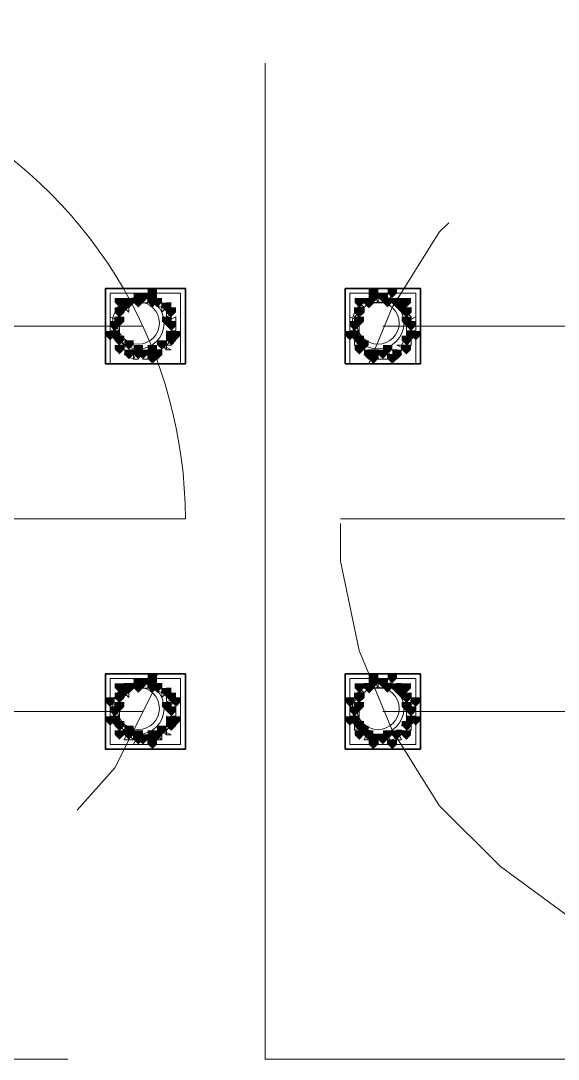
# Model space of a CAD drawing. Header units: millimetres. Extents: x 2315 to 4619, y 1334 to 1897.
# Drawn here: x 3839.87 to 3846.86, y 1534.67 to 1548.17 of the extents above; entities that cross this region are included whole.
import ezdxf

# ---------------------------------------------------------------- set-up
doc = ezdxf.new("R2010")
doc.units = ezdxf.units.MM
doc.linetypes.add('PDF_IMPORT', pattern=[1, 0.8, -0.2])
for name, color, linetype, true_color in [('PDF_10', 7, 'Continuous', 0x00b85c), ('PDF_AXIS', 7, 'Continuous', 0x00b85c), ('PDF_柱构件', 7, 'Continuous', 0x00b85c), ('PDF_转运站初步方案', 7, 'Continuous', 0x00b85c)]:
    doc.layers.add(name, color=color, linetype=linetype, true_color=true_color)
doc.layers.add('PDF_中心线层', color=1, linetype='Continuous')
doc.layers.add('PDF_粗实线层', color=7, linetype='Continuous')

msp = doc.modelspace()

# ---------------------------------------------------------------- hatches: boundary and pattern name
at = {"layer": 'PDF_10', "transparency": 33554559}
for points in [[(3841.279, 1544.567), (3841.218, 1544.567), (3841.218, 1544.506), (3841.279, 1544.445), (3841.34, 1544.506), (3841.34, 1544.567)], [(3841.279, 1544.567), (3841.218, 1544.567), (3841.218, 1544.506), (3841.279, 1544.445), (3841.34, 1544.506), (3841.34, 1544.567)], [(3841.279, 1544.567), (3841.218, 1544.567), (3841.218, 1544.506), (3841.279, 1544.445), (3841.34, 1544.506), (3841.34, 1544.567)], [(3841.462, 1544.628), (3841.401, 1544.628), (3841.401, 1544.567), (3841.462, 1544.506), (3841.524, 1544.567), (3841.524, 1544.628)], [(3841.462, 1544.628), (3841.401, 1544.628), (3841.401, 1544.567), (3841.462, 1544.506), (3841.524, 1544.567), (3841.524, 1544.628)], [(3841.462, 1544.628), (3841.401, 1544.628), (3841.401, 1544.567), (3841.462, 1544.506), (3841.524, 1544.567), (3841.524, 1544.628)], [(3841.646, 1544.567), (3841.585, 1544.567), (3841.585, 1544.506), (3841.646, 1544.445), (3841.707, 1544.506), (3841.707, 1544.567)], [(3841.646, 1544.567), (3841.585, 1544.567), (3841.585, 1544.506), (3841.646, 1544.445), (3841.707, 1544.506), (3841.707, 1544.567)], [(3844.394, 1544.567), (3844.333, 1544.567), (3844.333, 1544.506), (3844.394, 1544.445), (3844.455, 1544.506), (3844.455, 1544.567)], [(3844.394, 1544.567), (3844.333, 1544.567), (3844.333, 1544.506), (3844.394, 1544.445), (3844.455, 1544.506), (3844.455, 1544.567)], [(3844.394, 1544.567), (3844.333, 1544.567), (3844.333, 1544.506), (3844.394, 1544.445), (3844.455, 1544.506), (3844.455, 1544.567)], [(3844.578, 1544.628), (3844.517, 1544.628), (3844.517, 1544.567), (3844.578, 1544.506), (3844.639, 1544.567), (3844.639, 1544.628)], [(3844.578, 1544.628), (3844.517, 1544.628), (3844.517, 1544.567), (3844.578, 1544.506), (3844.639, 1544.567), (3844.639, 1544.628)], [(3844.578, 1544.628), (3844.517, 1544.628), (3844.517, 1544.567), (3844.578, 1544.506), (3844.639, 1544.567), (3844.639, 1544.628)], [(3844.761, 1544.567), (3844.7, 1544.567), (3844.7, 1544.506), (3844.761, 1544.445), (3844.822, 1544.506), (3844.822, 1544.567)], [(3844.761, 1544.567), (3844.7, 1544.567), (3844.7, 1544.506), (3844.761, 1544.445), (3844.822, 1544.506), (3844.822, 1544.567)], [(3844.761, 1544.567), (3844.7, 1544.567), (3844.7, 1544.506), (3844.761, 1544.445), (3844.822, 1544.506), (3844.822, 1544.567)], [(3841.157, 1544.445), (3841.096, 1544.445), (3841.096, 1544.384), (3841.157, 1544.323), (3841.218, 1544.384), (3841.218, 1544.445)], [(3841.157, 1544.445), (3841.096, 1544.445), (3841.096, 1544.384), (3841.157, 1544.323), (3841.218, 1544.384), (3841.218, 1544.445)], [(3841.157, 1544.445), (3841.096, 1544.445), (3841.096, 1544.384), (3841.157, 1544.323), (3841.218, 1544.384), (3841.218, 1544.445)], [(3841.829, 1544.445), (3841.768, 1544.445), (3841.768, 1544.384), (3841.829, 1544.323), (3841.89, 1544.384), (3841.89, 1544.445)], [(3841.829, 1544.445), (3841.768, 1544.445), (3841.768, 1544.384), (3841.829, 1544.323), (3841.89, 1544.384), (3841.89, 1544.445)], [(3844.272, 1544.445), (3844.211, 1544.445), (3844.211, 1544.384), (3844.272, 1544.323), (3844.333, 1544.384), (3844.333, 1544.445)], [(3844.272, 1544.445), (3844.211, 1544.445), (3844.211, 1544.384), (3844.272, 1544.323), (3844.333, 1544.384), (3844.333, 1544.445)], [(3844.883, 1544.445), (3844.822, 1544.445), (3844.822, 1544.384), (3844.883, 1544.323), (3844.944, 1544.384), (3844.944, 1544.445)], [(3844.883, 1544.445), (3844.822, 1544.445), (3844.822, 1544.384), (3844.883, 1544.323), (3844.944, 1544.384), (3844.944, 1544.445)], [(3841.096, 1544.262), (3841.035, 1544.262), (3841.035, 1544.201), (3841.096, 1544.14), (3841.157, 1544.201), (3841.157, 1544.262)], [(3841.096, 1544.262), (3841.035, 1544.262), (3841.035, 1544.201), (3841.096, 1544.14), (3841.157, 1544.201), (3841.157, 1544.262)], [(3841.829, 1544.262), (3841.768, 1544.262), (3841.768, 1544.201), (3841.829, 1544.14), (3841.89, 1544.201), (3841.89, 1544.262)], [(3841.829, 1544.262), (3841.768, 1544.262), (3841.768, 1544.201), (3841.829, 1544.14), (3841.89, 1544.201), (3841.89, 1544.262)], [(3844.211, 1544.262), (3844.15, 1544.262), (3844.15, 1544.201), (3844.211, 1544.14), (3844.272, 1544.201), (3844.272, 1544.262)], [(3844.211, 1544.262), (3844.15, 1544.262), (3844.15, 1544.201), (3844.211, 1544.14), (3844.272, 1544.201), (3844.272, 1544.262)], [(3844.944, 1544.262), (3844.883, 1544.262), (3844.883, 1544.201), (3844.944, 1544.14), (3845.005, 1544.201), (3845.005, 1544.262)], [(3844.944, 1544.262), (3844.883, 1544.262), (3844.883, 1544.201), (3844.944, 1544.14), (3845.005, 1544.201), (3845.005, 1544.262)], [(3844.944, 1544.262), (3844.883, 1544.262), (3844.883, 1544.201), (3844.944, 1544.14), (3845.005, 1544.201), (3845.005, 1544.262)], [(3841.157, 1544.078), (3841.096, 1544.078), (3841.096, 1544.017), (3841.157, 1543.956), (3841.218, 1544.017), (3841.218, 1544.078)], [(3841.157, 1544.078), (3841.096, 1544.078), (3841.096, 1544.017), (3841.157, 1543.956), (3841.218, 1544.017), (3841.218, 1544.078)], [(3841.157, 1544.078), (3841.096, 1544.078), (3841.096, 1544.017), (3841.157, 1543.956), (3841.218, 1544.017), (3841.218, 1544.078)], [(3841.829, 1544.078), (3841.768, 1544.078), (3841.768, 1544.017), (3841.829, 1543.956), (3841.89, 1544.017), (3841.89, 1544.078)], [(3841.829, 1544.078), (3841.768, 1544.078), (3841.768, 1544.017), (3841.829, 1543.956), (3841.89, 1544.017), (3841.89, 1544.078)], [(3844.272, 1544.078), (3844.211, 1544.078), (3844.211, 1544.017), (3844.272, 1543.956), (3844.333, 1544.017), (3844.333, 1544.078)], [(3844.272, 1544.078), (3844.211, 1544.078), (3844.211, 1544.017), (3844.272, 1543.956), (3844.333, 1544.017), (3844.333, 1544.078)], [(3844.883, 1544.078), (3844.822, 1544.078), (3844.822, 1544.017), (3844.883, 1543.956), (3844.944, 1544.017), (3844.944, 1544.078)], [(3844.883, 1544.078), (3844.822, 1544.078), (3844.822, 1544.017), (3844.883, 1543.956), (3844.944, 1544.017), (3844.944, 1544.078)], [(3841.279, 1543.895), (3841.218, 1543.895), (3841.218, 1543.834), (3841.279, 1543.773), (3841.34, 1543.834), (3841.34, 1543.895)], [(3841.279, 1543.895), (3841.218, 1543.895), (3841.218, 1543.834), (3841.279, 1543.773), (3841.34, 1543.834), (3841.34, 1543.895)], [(3841.462, 1543.895), (3841.401, 1543.895), (3841.401, 1543.834), (3841.462, 1543.773), (3841.524, 1543.834), (3841.524, 1543.895)], [(3841.462, 1543.895), (3841.401, 1543.895), (3841.401, 1543.834), (3841.462, 1543.773), (3841.524, 1543.834), (3841.524, 1543.895)], [(3841.646, 1543.895), (3841.585, 1543.895), (3841.585, 1543.834), (3841.646, 1543.773), (3841.707, 1543.834), (3841.707, 1543.895)], [(3841.646, 1543.895), (3841.585, 1543.895), (3841.585, 1543.834), (3841.646, 1543.773), (3841.707, 1543.834), (3841.707, 1543.895)], [(3844.394, 1543.895), (3844.333, 1543.895), (3844.333, 1543.834), (3844.394, 1543.773), (3844.455, 1543.834), (3844.455, 1543.895)], [(3844.394, 1543.895), (3844.333, 1543.895), (3844.333, 1543.834), (3844.394, 1543.773), (3844.455, 1543.834), (3844.455, 1543.895)], [(3844.578, 1543.895), (3844.517, 1543.895), (3844.517, 1543.834), (3844.578, 1543.773), (3844.639, 1543.834), (3844.639, 1543.895)], [(3844.578, 1543.895), (3844.517, 1543.895), (3844.517, 1543.834), (3844.578, 1543.773), (3844.639, 1543.834), (3844.639, 1543.895)], [(3844.761, 1543.895), (3844.7, 1543.895), (3844.7, 1543.834), (3844.761, 1543.773), (3844.822, 1543.834), (3844.822, 1543.895)], [(3844.761, 1543.895), (3844.7, 1543.895), (3844.7, 1543.834), (3844.761, 1543.773), (3844.822, 1543.834), (3844.822, 1543.895)], [(3841.279, 1539.558), (3841.218, 1539.558), (3841.218, 1539.497), (3841.279, 1539.436), (3841.34, 1539.497), (3841.34, 1539.558)], [(3841.279, 1539.558), (3841.218, 1539.558), (3841.218, 1539.497), (3841.279, 1539.436), (3841.34, 1539.497), (3841.34, 1539.558)], [(3841.462, 1539.62), (3841.401, 1539.62), (3841.401, 1539.558), (3841.462, 1539.497), (3841.524, 1539.558), (3841.524, 1539.62)], [(3841.462, 1539.62), (3841.401, 1539.62), (3841.401, 1539.558), (3841.462, 1539.497), (3841.524, 1539.558), (3841.524, 1539.62)], [(3841.462, 1539.62), (3841.401, 1539.62), (3841.401, 1539.558), (3841.462, 1539.497), (3841.524, 1539.558), (3841.524, 1539.62)], [(3841.646, 1539.558), (3841.585, 1539.558), (3841.585, 1539.497), (3841.646, 1539.436), (3841.707, 1539.497), (3841.707, 1539.558)], [(3841.646, 1539.558), (3841.585, 1539.558), (3841.585, 1539.497), (3841.646, 1539.436), (3841.707, 1539.497), (3841.707, 1539.558)], [(3844.394, 1539.558), (3844.333, 1539.558), (3844.333, 1539.497), (3844.394, 1539.436), (3844.455, 1539.497), (3844.455, 1539.558)], [(3844.394, 1539.558), (3844.333, 1539.558), (3844.333, 1539.497), (3844.394, 1539.436), (3844.455, 1539.497), (3844.455, 1539.558)], [(3844.578, 1539.62), (3844.517, 1539.62), (3844.517, 1539.558), (3844.578, 1539.497), (3844.639, 1539.558), (3844.639, 1539.62)], [(3844.578, 1539.62), (3844.517, 1539.62), (3844.517, 1539.558), (3844.578, 1539.497), (3844.639, 1539.558), (3844.639, 1539.62)], [(3844.578, 1539.62), (3844.517, 1539.62), (3844.517, 1539.558), (3844.578, 1539.497), (3844.639, 1539.558), (3844.639, 1539.62)], [(3844.761, 1539.558), (3844.7, 1539.558), (3844.7, 1539.497), (3844.761, 1539.436), (3844.822, 1539.497), (3844.822, 1539.558)], [(3844.761, 1539.558), (3844.7, 1539.558), (3844.7, 1539.497), (3844.761, 1539.436), (3844.822, 1539.497), (3844.822, 1539.558)], [(3841.157, 1539.436), (3841.096, 1539.436), (3841.096, 1539.375), (3841.157, 1539.314), (3841.218, 1539.375), (3841.218, 1539.436)], [(3841.157, 1539.436), (3841.096, 1539.436), (3841.096, 1539.375), (3841.157, 1539.314), (3841.218, 1539.375), (3841.218, 1539.436)], [(3841.157, 1539.436), (3841.096, 1539.436), (3841.096, 1539.375), (3841.157, 1539.314), (3841.218, 1539.375), (3841.218, 1539.436)], [(3841.829, 1539.436), (3841.768, 1539.436), (3841.768, 1539.375), (3841.829, 1539.314), (3841.89, 1539.375), (3841.89, 1539.436)], [(3841.829, 1539.436), (3841.768, 1539.436), (3841.768, 1539.375), (3841.829, 1539.314), (3841.89, 1539.375), (3841.89, 1539.436)], [(3844.272, 1539.436), (3844.211, 1539.436), (3844.211, 1539.375), (3844.272, 1539.314), (3844.333, 1539.375), (3844.333, 1539.436)], [(3844.272, 1539.436), (3844.211, 1539.436), (3844.211, 1539.375), (3844.272, 1539.314), (3844.333, 1539.375), (3844.333, 1539.436)], [(3844.883, 1539.436), (3844.822, 1539.436), (3844.822, 1539.375), (3844.883, 1539.314), (3844.944, 1539.375), (3844.944, 1539.436)], [(3844.883, 1539.436), (3844.822, 1539.436), (3844.822, 1539.375), (3844.883, 1539.314), (3844.944, 1539.375), (3844.944, 1539.436)], [(3841.096, 1539.253), (3841.035, 1539.253), (3841.035, 1539.192), (3841.096, 1539.131), (3841.157, 1539.192), (3841.157, 1539.253)], [(3841.096, 1539.253), (3841.035, 1539.253), (3841.035, 1539.192), (3841.096, 1539.131), (3841.157, 1539.192), (3841.157, 1539.253)], [(3841.829, 1539.253), (3841.768, 1539.253), (3841.768, 1539.192), (3841.829, 1539.131), (3841.89, 1539.192), (3841.89, 1539.253)], [(3841.829, 1539.253), (3841.768, 1539.253), (3841.768, 1539.192), (3841.829, 1539.131), (3841.89, 1539.192), (3841.89, 1539.253)], [(3844.211, 1539.253), (3844.15, 1539.253), (3844.15, 1539.192), (3844.211, 1539.131), (3844.272, 1539.192), (3844.272, 1539.253)], [(3844.211, 1539.253), (3844.15, 1539.253), (3844.15, 1539.192), (3844.211, 1539.131), (3844.272, 1539.192), (3844.272, 1539.253)], [(3844.944, 1539.253), (3844.883, 1539.253), (3844.883, 1539.192), (3844.944, 1539.131), (3845.005, 1539.192), (3845.005, 1539.253)], [(3844.944, 1539.253), (3844.883, 1539.253), (3844.883, 1539.192), (3844.944, 1539.131), (3845.005, 1539.192), (3845.005, 1539.253)], [(3844.944, 1539.253), (3844.883, 1539.253), (3844.883, 1539.192), (3844.944, 1539.131), (3845.005, 1539.192), (3845.005, 1539.253)], [(3841.157, 1539.07), (3841.096, 1539.07), (3841.096, 1539.009), (3841.157, 1538.948), (3841.218, 1539.009), (3841.218, 1539.07)], [(3841.157, 1539.07), (3841.096, 1539.07), (3841.096, 1539.009), (3841.157, 1538.948), (3841.218, 1539.009), (3841.218, 1539.07)], [(3841.157, 1539.07), (3841.096, 1539.07), (3841.096, 1539.009), (3841.157, 1538.948), (3841.218, 1539.009), (3841.218, 1539.07)], [(3841.829, 1539.07), (3841.768, 1539.07), (3841.768, 1539.009), (3841.829, 1538.948), (3841.89, 1539.009), (3841.89, 1539.07)], [(3841.829, 1539.07), (3841.768, 1539.07), (3841.768, 1539.009), (3841.829, 1538.948), (3841.89, 1539.009), (3841.89, 1539.07)], [(3844.272, 1539.07), (3844.211, 1539.07), (3844.211, 1539.009), (3844.272, 1538.948), (3844.333, 1539.009), (3844.333, 1539.07)], [(3844.272, 1539.07), (3844.211, 1539.07), (3844.211, 1539.009), (3844.272, 1538.948), (3844.333, 1539.009), (3844.333, 1539.07)], [(3844.883, 1539.07), (3844.822, 1539.07), (3844.822, 1539.009), (3844.883, 1538.948), (3844.944, 1539.009), (3844.944, 1539.07)], [(3844.883, 1539.07), (3844.822, 1539.07), (3844.822, 1539.009), (3844.883, 1538.948), (3844.944, 1539.009), (3844.944, 1539.07)], [(3841.279, 1538.948), (3841.218, 1538.948), (3841.218, 1538.887), (3841.279, 1538.825), (3841.34, 1538.887), (3841.34, 1538.948)], [(3841.279, 1538.948), (3841.218, 1538.948), (3841.218, 1538.887), (3841.279, 1538.825), (3841.34, 1538.887), (3841.34, 1538.948)], [(3841.462, 1538.887), (3841.401, 1538.887), (3841.401, 1538.825), (3841.462, 1538.764), (3841.524, 1538.825), (3841.524, 1538.887)], [(3841.462, 1538.887), (3841.401, 1538.887), (3841.401, 1538.825), (3841.462, 1538.764), (3841.524, 1538.825), (3841.524, 1538.887)], [(3841.646, 1538.948), (3841.585, 1538.948), (3841.585, 1538.887), (3841.646, 1538.825), (3841.707, 1538.887), (3841.707, 1538.948)], [(3841.646, 1538.948), (3841.585, 1538.948), (3841.585, 1538.887), (3841.646, 1538.825), (3841.707, 1538.887), (3841.707, 1538.948)], [(3844.394, 1538.948), (3844.333, 1538.948), (3844.333, 1538.887), (3844.394, 1538.825), (3844.455, 1538.887), (3844.455, 1538.948)], [(3844.394, 1538.948), (3844.333, 1538.948), (3844.333, 1538.887), (3844.394, 1538.825), (3844.455, 1538.887), (3844.455, 1538.948)], [(3844.578, 1538.887), (3844.517, 1538.887), (3844.517, 1538.825), (3844.578, 1538.764), (3844.639, 1538.825), (3844.639, 1538.887)], [(3844.578, 1538.887), (3844.517, 1538.887), (3844.517, 1538.825), (3844.578, 1538.764), (3844.639, 1538.825), (3844.639, 1538.887)], [(3844.761, 1538.948), (3844.7, 1538.948), (3844.7, 1538.887), (3844.761, 1538.825), (3844.822, 1538.887), (3844.822, 1538.948)], [(3844.761, 1538.948), (3844.7, 1538.948), (3844.7, 1538.887), (3844.761, 1538.825), (3844.822, 1538.887), (3844.822, 1538.948)]]:
    msp.add_hatch(color=6, dxfattribs=at).paths.add_polyline_path(points)
at = {"layer": 'PDF_柱构件', "transparency": 33554559}
for points in [[(3841.585, 1544.689), (3841.524, 1544.689), (3841.524, 1544.628), (3841.585, 1544.567), (3841.646, 1544.628), (3841.646, 1544.689)], [(3844.455, 1544.689), (3844.394, 1544.689), (3844.394, 1544.628), (3844.455, 1544.567), (3844.517, 1544.628), (3844.517, 1544.689)], [(3844.7, 1544.689), (3844.639, 1544.689), (3844.639, 1544.628), (3844.7, 1544.567), (3844.761, 1544.628), (3844.761, 1544.689)], [(3841.157, 1544.567), (3841.096, 1544.567), (3841.096, 1544.506), (3841.157, 1544.445), (3841.218, 1544.506), (3841.218, 1544.567)], [(3841.401, 1544.628), (3841.34, 1544.628), (3841.34, 1544.567), (3841.401, 1544.506), (3841.462, 1544.567), (3841.462, 1544.628)], [(3841.401, 1544.567), (3841.34, 1544.567), (3841.34, 1544.506), (3841.401, 1544.445), (3841.462, 1544.506), (3841.462, 1544.567)], [(3841.585, 1544.628), (3841.524, 1544.628), (3841.524, 1544.567), (3841.585, 1544.506), (3841.646, 1544.567), (3841.646, 1544.628)], [(3841.585, 1544.567), (3841.524, 1544.567), (3841.524, 1544.506), (3841.585, 1544.445), (3841.646, 1544.506), (3841.646, 1544.567)], [(3844.272, 1544.567), (3844.211, 1544.567), (3844.211, 1544.506), (3844.272, 1544.445), (3844.333, 1544.506), (3844.333, 1544.567)], [(3844.455, 1544.628), (3844.394, 1544.628), (3844.394, 1544.567), (3844.455, 1544.506), (3844.517, 1544.567), (3844.517, 1544.628)], [(3844.639, 1544.567), (3844.578, 1544.567), (3844.578, 1544.506), (3844.639, 1544.445), (3844.7, 1544.506), (3844.7, 1544.567)], [(3844.883, 1544.567), (3844.822, 1544.567), (3844.822, 1544.506), (3844.883, 1544.445), (3844.944, 1544.506), (3844.944, 1544.567)], [(3841.218, 1544.506), (3841.157, 1544.506), (3841.157, 1544.445), (3841.218, 1544.384), (3841.279, 1544.445), (3841.279, 1544.506)], [(3841.768, 1544.506), (3841.707, 1544.506), (3841.707, 1544.445), (3841.768, 1544.384), (3841.829, 1544.445), (3841.829, 1544.506)], [(3844.822, 1544.506), (3844.761, 1544.506), (3844.761, 1544.445), (3844.822, 1544.384), (3844.883, 1544.445), (3844.883, 1544.506)], [(3841.157, 1544.323), (3841.096, 1544.323), (3841.096, 1544.262), (3841.157, 1544.201), (3841.218, 1544.262), (3841.218, 1544.323)], [(3841.768, 1544.323), (3841.707, 1544.323), (3841.707, 1544.262), (3841.768, 1544.201), (3841.829, 1544.262), (3841.829, 1544.323)], [(3844.272, 1544.323), (3844.211, 1544.323), (3844.211, 1544.262), (3844.272, 1544.201), (3844.333, 1544.262), (3844.333, 1544.323)], [(3844.883, 1544.323), (3844.822, 1544.323), (3844.822, 1544.262), (3844.883, 1544.201), (3844.944, 1544.262), (3844.944, 1544.323)], [(3841.035, 1544.14), (3840.974, 1544.14), (3840.974, 1544.078), (3841.035, 1544.017), (3841.096, 1544.078), (3841.096, 1544.14)], [(3841.096, 1544.14), (3841.035, 1544.14), (3841.035, 1544.078), (3841.096, 1544.017), (3841.157, 1544.078), (3841.157, 1544.14)], [(3841.279, 1544.017), (3841.218, 1544.017), (3841.218, 1543.956), (3841.279, 1543.895), (3841.34, 1543.956), (3841.34, 1544.017)], [(3841.707, 1544.017), (3841.646, 1544.017), (3841.646, 1543.956), (3841.707, 1543.895), (3841.768, 1543.956), (3841.768, 1544.017)], [(3841.829, 1544.14), (3841.768, 1544.14), (3841.768, 1544.078), (3841.829, 1544.017), (3841.89, 1544.078), (3841.89, 1544.14)], [(3841.89, 1544.14), (3841.829, 1544.14), (3841.829, 1544.078), (3841.89, 1544.017), (3841.951, 1544.078), (3841.951, 1544.14)], [(3844.15, 1544.14), (3844.089, 1544.14), (3844.089, 1544.078), (3844.15, 1544.017), (3844.211, 1544.078), (3844.211, 1544.14)], [(3844.211, 1544.14), (3844.15, 1544.14), (3844.15, 1544.078), (3844.211, 1544.017), (3844.272, 1544.078), (3844.272, 1544.14)], [(3844.333, 1544.017), (3844.272, 1544.017), (3844.272, 1543.956), (3844.333, 1543.895), (3844.394, 1543.956), (3844.394, 1544.017)], [(3844.944, 1544.14), (3844.883, 1544.14), (3844.883, 1544.078), (3844.944, 1544.017), (3845.005, 1544.078), (3845.005, 1544.14)], [(3845.005, 1544.14), (3844.944, 1544.14), (3844.944, 1544.078), (3845.005, 1544.017), (3845.066, 1544.078), (3845.066, 1544.14)], [(3841.157, 1543.956), (3841.096, 1543.956), (3841.096, 1543.895), (3841.157, 1543.834), (3841.218, 1543.895), (3841.218, 1543.956)], [(3841.401, 1543.956), (3841.34, 1543.956), (3841.34, 1543.895), (3841.401, 1543.834), (3841.462, 1543.895), (3841.462, 1543.956)], [(3841.401, 1543.895), (3841.34, 1543.895), (3841.34, 1543.834), (3841.401, 1543.773), (3841.462, 1543.834), (3841.462, 1543.895)], [(3841.585, 1543.956), (3841.524, 1543.956), (3841.524, 1543.895), (3841.585, 1543.834), (3841.646, 1543.895), (3841.646, 1543.956)], [(3841.585, 1543.895), (3841.524, 1543.895), (3841.524, 1543.834), (3841.585, 1543.773), (3841.646, 1543.834), (3841.646, 1543.895)], [(3844.272, 1543.956), (3844.211, 1543.956), (3844.211, 1543.895), (3844.272, 1543.834), (3844.333, 1543.895), (3844.333, 1543.956)], [(3844.455, 1543.895), (3844.394, 1543.895), (3844.394, 1543.834), (3844.455, 1543.773), (3844.517, 1543.834), (3844.517, 1543.895)], [(3844.639, 1543.956), (3844.578, 1543.956), (3844.578, 1543.895), (3844.639, 1543.834), (3844.7, 1543.895), (3844.7, 1543.956)], [(3844.883, 1543.956), (3844.822, 1543.956), (3844.822, 1543.895), (3844.883, 1543.834), (3844.944, 1543.895), (3844.944, 1543.956)], [(3841.585, 1543.834), (3841.524, 1543.834), (3841.524, 1543.773), (3841.585, 1543.712), (3841.646, 1543.773), (3841.646, 1543.834)], [(3844.455, 1543.834), (3844.394, 1543.834), (3844.394, 1543.773), (3844.455, 1543.712), (3844.517, 1543.773), (3844.517, 1543.834)], [(3844.7, 1543.834), (3844.639, 1543.834), (3844.639, 1543.773), (3844.7, 1543.712), (3844.761, 1543.773), (3844.761, 1543.834)], [(3841.157, 1539.558), (3841.096, 1539.558), (3841.096, 1539.497), (3841.157, 1539.436), (3841.218, 1539.497), (3841.218, 1539.558)], [(3841.401, 1539.62), (3841.34, 1539.62), (3841.34, 1539.558), (3841.401, 1539.497), (3841.462, 1539.558), (3841.462, 1539.62)], [(3841.401, 1539.558), (3841.34, 1539.558), (3841.34, 1539.497), (3841.401, 1539.436), (3841.462, 1539.497), (3841.462, 1539.558)], [(3841.585, 1539.681), (3841.524, 1539.681), (3841.524, 1539.62), (3841.585, 1539.558), (3841.646, 1539.62), (3841.646, 1539.681)], [(3841.585, 1539.62), (3841.524, 1539.62), (3841.524, 1539.558), (3841.585, 1539.497), (3841.646, 1539.558), (3841.646, 1539.62)], [(3841.585, 1539.558), (3841.524, 1539.558), (3841.524, 1539.497), (3841.585, 1539.436), (3841.646, 1539.497), (3841.646, 1539.558)], [(3844.272, 1539.558), (3844.211, 1539.558), (3844.211, 1539.497), (3844.272, 1539.436), (3844.333, 1539.497), (3844.333, 1539.558)], [(3844.455, 1539.681), (3844.394, 1539.681), (3844.394, 1539.62), (3844.455, 1539.558), (3844.517, 1539.62), (3844.517, 1539.681)], [(3844.455, 1539.62), (3844.394, 1539.62), (3844.394, 1539.558), (3844.455, 1539.497), (3844.517, 1539.558), (3844.517, 1539.62)], [(3844.639, 1539.558), (3844.578, 1539.558), (3844.578, 1539.497), (3844.639, 1539.436), (3844.7, 1539.497), (3844.7, 1539.558)], [(3844.7, 1539.681), (3844.639, 1539.681), (3844.639, 1539.62), (3844.7, 1539.558), (3844.761, 1539.62), (3844.761, 1539.681)], [(3844.883, 1539.558), (3844.822, 1539.558), (3844.822, 1539.497), (3844.883, 1539.436), (3844.944, 1539.497), (3844.944, 1539.558)], [(3841.218, 1539.497), (3841.157, 1539.497), (3841.157, 1539.436), (3841.218, 1539.375), (3841.279, 1539.436), (3841.279, 1539.497)], [(3841.768, 1539.497), (3841.707, 1539.497), (3841.707, 1539.436), (3841.768, 1539.375), (3841.829, 1539.436), (3841.829, 1539.497)], [(3844.822, 1539.497), (3844.761, 1539.497), (3844.761, 1539.436), (3844.822, 1539.375), (3844.883, 1539.436), (3844.883, 1539.497)], [(3841.035, 1539.375), (3840.974, 1539.375), (3840.974, 1539.314), (3841.035, 1539.253), (3841.096, 1539.314), (3841.096, 1539.375)], [(3841.157, 1539.314), (3841.096, 1539.314), (3841.096, 1539.253), (3841.157, 1539.192), (3841.218, 1539.253), (3841.218, 1539.314)], [(3841.768, 1539.314), (3841.707, 1539.314), (3841.707, 1539.253), (3841.768, 1539.192), (3841.829, 1539.253), (3841.829, 1539.314)], [(3841.89, 1539.375), (3841.829, 1539.375), (3841.829, 1539.314), (3841.89, 1539.253), (3841.951, 1539.314), (3841.951, 1539.375)], [(3844.15, 1539.375), (3844.089, 1539.375), (3844.089, 1539.314), (3844.15, 1539.253), (3844.211, 1539.314), (3844.211, 1539.375)], [(3844.272, 1539.314), (3844.211, 1539.314), (3844.211, 1539.253), (3844.272, 1539.192), (3844.333, 1539.253), (3844.333, 1539.314)], [(3844.883, 1539.314), (3844.822, 1539.314), (3844.822, 1539.253), (3844.883, 1539.192), (3844.944, 1539.253), (3844.944, 1539.314)], [(3845.005, 1539.375), (3844.944, 1539.375), (3844.944, 1539.314), (3845.005, 1539.253), (3845.066, 1539.314), (3845.066, 1539.375)], [(3841.035, 1539.131), (3840.974, 1539.131), (3840.974, 1539.07), (3841.035, 1539.009), (3841.096, 1539.07), (3841.096, 1539.131)], [(3841.096, 1539.131), (3841.035, 1539.131), (3841.035, 1539.07), (3841.096, 1539.009), (3841.157, 1539.07), (3841.157, 1539.131)], [(3841.829, 1539.131), (3841.768, 1539.131), (3841.768, 1539.07), (3841.829, 1539.009), (3841.89, 1539.07), (3841.89, 1539.131)], [(3841.89, 1539.131), (3841.829, 1539.131), (3841.829, 1539.07), (3841.89, 1539.009), (3841.951, 1539.07), (3841.951, 1539.131)], [(3844.15, 1539.131), (3844.089, 1539.131), (3844.089, 1539.07), (3844.15, 1539.009), (3844.211, 1539.07), (3844.211, 1539.131)], [(3844.211, 1539.131), (3844.15, 1539.131), (3844.15, 1539.07), (3844.211, 1539.009), (3844.272, 1539.07), (3844.272, 1539.131)], [(3844.944, 1539.131), (3844.883, 1539.131), (3844.883, 1539.07), (3844.944, 1539.009), (3845.005, 1539.07), (3845.005, 1539.131)], [(3845.005, 1539.131), (3844.944, 1539.131), (3844.944, 1539.07), (3845.005, 1539.009), (3845.066, 1539.07), (3845.066, 1539.131)], [(3841.157, 1538.948), (3841.096, 1538.948), (3841.096, 1538.887), (3841.157, 1538.825), (3841.218, 1538.887), (3841.218, 1538.948)], [(3841.279, 1539.009), (3841.218, 1539.009), (3841.218, 1538.948), (3841.279, 1538.887), (3841.34, 1538.948), (3841.34, 1539.009)], [(3841.401, 1538.948), (3841.34, 1538.948), (3841.34, 1538.887), (3841.401, 1538.825), (3841.462, 1538.887), (3841.462, 1538.948)], [(3841.401, 1538.887), (3841.34, 1538.887), (3841.34, 1538.825), (3841.401, 1538.764), (3841.462, 1538.825), (3841.462, 1538.887)], [(3841.585, 1538.948), (3841.524, 1538.948), (3841.524, 1538.887), (3841.585, 1538.825), (3841.646, 1538.887), (3841.646, 1538.948)], [(3841.585, 1538.887), (3841.524, 1538.887), (3841.524, 1538.825), (3841.585, 1538.764), (3841.646, 1538.825), (3841.646, 1538.887)], [(3841.707, 1539.009), (3841.646, 1539.009), (3841.646, 1538.948), (3841.707, 1538.887), (3841.768, 1538.948), (3841.768, 1539.009)], [(3844.272, 1538.948), (3844.211, 1538.948), (3844.211, 1538.887), (3844.272, 1538.825), (3844.333, 1538.887), (3844.333, 1538.948)], [(3844.333, 1539.009), (3844.272, 1539.009), (3844.272, 1538.948), (3844.333, 1538.887), (3844.394, 1538.948), (3844.394, 1539.009)], [(3844.455, 1538.887), (3844.394, 1538.887), (3844.394, 1538.825), (3844.455, 1538.764), (3844.517, 1538.825), (3844.517, 1538.887)], [(3844.639, 1538.948), (3844.578, 1538.948), (3844.578, 1538.887), (3844.639, 1538.825), (3844.7, 1538.887), (3844.7, 1538.948)], [(3844.883, 1538.948), (3844.822, 1538.948), (3844.822, 1538.887), (3844.883, 1538.825), (3844.944, 1538.887), (3844.944, 1538.948)], [(3841.585, 1538.825), (3841.524, 1538.825), (3841.524, 1538.764), (3841.585, 1538.703), (3841.646, 1538.764), (3841.646, 1538.825)], [(3844.455, 1538.825), (3844.394, 1538.825), (3844.394, 1538.764), (3844.455, 1538.703), (3844.517, 1538.764), (3844.517, 1538.825)], [(3844.7, 1538.825), (3844.639, 1538.825), (3844.639, 1538.764), (3844.7, 1538.703), (3844.761, 1538.764), (3844.761, 1538.825)]]:
    msp.add_hatch(color=6, dxfattribs=at).paths.add_polyline_path(points)
at = {"layer": 'PDF_转运站初步方案', "transparency": 33554559}
for points in [[(3841.279, 1544.567), (3841.218, 1544.567), (3841.218, 1544.506), (3841.279, 1544.445), (3841.34, 1544.506), (3841.34, 1544.567)], [(3841.279, 1544.567), (3841.218, 1544.567), (3841.218, 1544.506), (3841.279, 1544.445), (3841.34, 1544.506), (3841.34, 1544.567)], [(3841.462, 1544.628), (3841.401, 1544.628), (3841.401, 1544.567), (3841.462, 1544.506), (3841.524, 1544.567), (3841.524, 1544.628)], [(3841.462, 1544.628), (3841.401, 1544.628), (3841.401, 1544.567), (3841.462, 1544.506), (3841.524, 1544.567), (3841.524, 1544.628)], [(3841.646, 1544.567), (3841.585, 1544.567), (3841.585, 1544.506), (3841.646, 1544.445), (3841.707, 1544.506), (3841.707, 1544.567)], [(3841.646, 1544.567), (3841.585, 1544.567), (3841.585, 1544.506), (3841.646, 1544.445), (3841.707, 1544.506), (3841.707, 1544.567)], [(3844.394, 1544.567), (3844.333, 1544.567), (3844.333, 1544.506), (3844.394, 1544.445), (3844.455, 1544.506), (3844.455, 1544.567)], [(3844.394, 1544.567), (3844.333, 1544.567), (3844.333, 1544.506), (3844.394, 1544.445), (3844.455, 1544.506), (3844.455, 1544.567)], [(3844.578, 1544.628), (3844.517, 1544.628), (3844.517, 1544.567), (3844.578, 1544.506), (3844.639, 1544.567), (3844.639, 1544.628)], [(3844.578, 1544.628), (3844.517, 1544.628), (3844.517, 1544.567), (3844.578, 1544.506), (3844.639, 1544.567), (3844.639, 1544.628)], [(3844.761, 1544.567), (3844.7, 1544.567), (3844.7, 1544.506), (3844.761, 1544.445), (3844.822, 1544.506), (3844.822, 1544.567)], [(3844.761, 1544.567), (3844.7, 1544.567), (3844.7, 1544.506), (3844.761, 1544.445), (3844.822, 1544.506), (3844.822, 1544.567)], [(3841.157, 1544.445), (3841.096, 1544.445), (3841.096, 1544.384), (3841.157, 1544.323), (3841.218, 1544.384), (3841.218, 1544.445)], [(3841.157, 1544.445), (3841.096, 1544.445), (3841.096, 1544.384), (3841.157, 1544.323), (3841.218, 1544.384), (3841.218, 1544.445)], [(3841.829, 1544.445), (3841.768, 1544.445), (3841.768, 1544.384), (3841.829, 1544.323), (3841.89, 1544.384), (3841.89, 1544.445)], [(3841.829, 1544.445), (3841.768, 1544.445), (3841.768, 1544.384), (3841.829, 1544.323), (3841.89, 1544.384), (3841.89, 1544.445)], [(3844.272, 1544.445), (3844.211, 1544.445), (3844.211, 1544.384), (3844.272, 1544.323), (3844.333, 1544.384), (3844.333, 1544.445)], [(3844.272, 1544.445), (3844.211, 1544.445), (3844.211, 1544.384), (3844.272, 1544.323), (3844.333, 1544.384), (3844.333, 1544.445)], [(3844.883, 1544.445), (3844.822, 1544.445), (3844.822, 1544.384), (3844.883, 1544.323), (3844.944, 1544.384), (3844.944, 1544.445)], [(3844.883, 1544.445), (3844.822, 1544.445), (3844.822, 1544.384), (3844.883, 1544.323), (3844.944, 1544.384), (3844.944, 1544.445)], [(3841.096, 1544.262), (3841.035, 1544.262), (3841.035, 1544.201), (3841.096, 1544.14), (3841.157, 1544.201), (3841.157, 1544.262)], [(3841.096, 1544.262), (3841.035, 1544.262), (3841.035, 1544.201), (3841.096, 1544.14), (3841.157, 1544.201), (3841.157, 1544.262)], [(3841.829, 1544.262), (3841.768, 1544.262), (3841.768, 1544.201), (3841.829, 1544.14), (3841.89, 1544.201), (3841.89, 1544.262)], [(3841.829, 1544.262), (3841.768, 1544.262), (3841.768, 1544.201), (3841.829, 1544.14), (3841.89, 1544.201), (3841.89, 1544.262)], [(3844.211, 1544.262), (3844.15, 1544.262), (3844.15, 1544.201), (3844.211, 1544.14), (3844.272, 1544.201), (3844.272, 1544.262)], [(3844.211, 1544.262), (3844.15, 1544.262), (3844.15, 1544.201), (3844.211, 1544.14), (3844.272, 1544.201), (3844.272, 1544.262)], [(3844.944, 1544.262), (3844.883, 1544.262), (3844.883, 1544.201), (3844.944, 1544.14), (3845.005, 1544.201), (3845.005, 1544.262)], [(3844.944, 1544.262), (3844.883, 1544.262), (3844.883, 1544.201), (3844.944, 1544.14), (3845.005, 1544.201), (3845.005, 1544.262)], [(3841.157, 1544.078), (3841.096, 1544.078), (3841.096, 1544.017), (3841.157, 1543.956), (3841.218, 1544.017), (3841.218, 1544.078)], [(3841.157, 1544.078), (3841.096, 1544.078), (3841.096, 1544.017), (3841.157, 1543.956), (3841.218, 1544.017), (3841.218, 1544.078)], [(3841.829, 1544.078), (3841.768, 1544.078), (3841.768, 1544.017), (3841.829, 1543.956), (3841.89, 1544.017), (3841.89, 1544.078)], [(3841.829, 1544.078), (3841.768, 1544.078), (3841.768, 1544.017), (3841.829, 1543.956), (3841.89, 1544.017), (3841.89, 1544.078)], [(3844.272, 1544.078), (3844.211, 1544.078), (3844.211, 1544.017), (3844.272, 1543.956), (3844.333, 1544.017), (3844.333, 1544.078)], [(3844.272, 1544.078), (3844.211, 1544.078), (3844.211, 1544.017), (3844.272, 1543.956), (3844.333, 1544.017), (3844.333, 1544.078)], [(3844.883, 1544.078), (3844.822, 1544.078), (3844.822, 1544.017), (3844.883, 1543.956), (3844.944, 1544.017), (3844.944, 1544.078)], [(3844.883, 1544.078), (3844.822, 1544.078), (3844.822, 1544.017), (3844.883, 1543.956), (3844.944, 1544.017), (3844.944, 1544.078)], [(3841.279, 1543.895), (3841.218, 1543.895), (3841.218, 1543.834), (3841.279, 1543.773), (3841.34, 1543.834), (3841.34, 1543.895)], [(3841.279, 1543.895), (3841.218, 1543.895), (3841.218, 1543.834), (3841.279, 1543.773), (3841.34, 1543.834), (3841.34, 1543.895)], [(3841.462, 1543.895), (3841.401, 1543.895), (3841.401, 1543.834), (3841.462, 1543.773), (3841.524, 1543.834), (3841.524, 1543.895)], [(3841.462, 1543.895), (3841.401, 1543.895), (3841.401, 1543.834), (3841.462, 1543.773), (3841.524, 1543.834), (3841.524, 1543.895)], [(3841.646, 1543.895), (3841.585, 1543.895), (3841.585, 1543.834), (3841.646, 1543.773), (3841.707, 1543.834), (3841.707, 1543.895)], [(3841.646, 1543.895), (3841.585, 1543.895), (3841.585, 1543.834), (3841.646, 1543.773), (3841.707, 1543.834), (3841.707, 1543.895)], [(3844.394, 1543.895), (3844.333, 1543.895), (3844.333, 1543.834), (3844.394, 1543.773), (3844.455, 1543.834), (3844.455, 1543.895)], [(3844.394, 1543.895), (3844.333, 1543.895), (3844.333, 1543.834), (3844.394, 1543.773), (3844.455, 1543.834), (3844.455, 1543.895)], [(3844.578, 1543.895), (3844.517, 1543.895), (3844.517, 1543.834), (3844.578, 1543.773), (3844.639, 1543.834), (3844.639, 1543.895)], [(3844.578, 1543.895), (3844.517, 1543.895), (3844.517, 1543.834), (3844.578, 1543.773), (3844.639, 1543.834), (3844.639, 1543.895)], [(3844.761, 1543.895), (3844.7, 1543.895), (3844.7, 1543.834), (3844.761, 1543.773), (3844.822, 1543.834), (3844.822, 1543.895)], [(3844.761, 1543.895), (3844.7, 1543.895), (3844.7, 1543.834), (3844.761, 1543.773), (3844.822, 1543.834), (3844.822, 1543.895)], [(3841.279, 1539.558), (3841.218, 1539.558), (3841.218, 1539.497), (3841.279, 1539.436), (3841.34, 1539.497), (3841.34, 1539.558)], [(3841.279, 1539.558), (3841.218, 1539.558), (3841.218, 1539.497), (3841.279, 1539.436), (3841.34, 1539.497), (3841.34, 1539.558)], [(3841.462, 1539.62), (3841.401, 1539.62), (3841.401, 1539.558), (3841.462, 1539.497), (3841.524, 1539.558), (3841.524, 1539.62)], [(3841.462, 1539.62), (3841.401, 1539.62), (3841.401, 1539.558), (3841.462, 1539.497), (3841.524, 1539.558), (3841.524, 1539.62)], [(3841.646, 1539.558), (3841.585, 1539.558), (3841.585, 1539.497), (3841.646, 1539.436), (3841.707, 1539.497), (3841.707, 1539.558)], [(3841.646, 1539.558), (3841.585, 1539.558), (3841.585, 1539.497), (3841.646, 1539.436), (3841.707, 1539.497), (3841.707, 1539.558)], [(3844.394, 1539.558), (3844.333, 1539.558), (3844.333, 1539.497), (3844.394, 1539.436), (3844.455, 1539.497), (3844.455, 1539.558)], [(3844.394, 1539.558), (3844.333, 1539.558), (3844.333, 1539.497), (3844.394, 1539.436), (3844.455, 1539.497), (3844.455, 1539.558)], [(3844.578, 1539.62), (3844.517, 1539.62), (3844.517, 1539.558), (3844.578, 1539.497), (3844.639, 1539.558), (3844.639, 1539.62)], [(3844.578, 1539.62), (3844.517, 1539.62), (3844.517, 1539.558), (3844.578, 1539.497), (3844.639, 1539.558), (3844.639, 1539.62)], [(3844.761, 1539.558), (3844.7, 1539.558), (3844.7, 1539.497), (3844.761, 1539.436), (3844.822, 1539.497), (3844.822, 1539.558)], [(3844.761, 1539.558), (3844.7, 1539.558), (3844.7, 1539.497), (3844.761, 1539.436), (3844.822, 1539.497), (3844.822, 1539.558)], [(3841.157, 1539.436), (3841.096, 1539.436), (3841.096, 1539.375), (3841.157, 1539.314), (3841.218, 1539.375), (3841.218, 1539.436)], [(3841.157, 1539.436), (3841.096, 1539.436), (3841.096, 1539.375), (3841.157, 1539.314), (3841.218, 1539.375), (3841.218, 1539.436)], [(3841.829, 1539.436), (3841.768, 1539.436), (3841.768, 1539.375), (3841.829, 1539.314), (3841.89, 1539.375), (3841.89, 1539.436)], [(3841.829, 1539.436), (3841.768, 1539.436), (3841.768, 1539.375), (3841.829, 1539.314), (3841.89, 1539.375), (3841.89, 1539.436)], [(3844.272, 1539.436), (3844.211, 1539.436), (3844.211, 1539.375), (3844.272, 1539.314), (3844.333, 1539.375), (3844.333, 1539.436)], [(3844.272, 1539.436), (3844.211, 1539.436), (3844.211, 1539.375), (3844.272, 1539.314), (3844.333, 1539.375), (3844.333, 1539.436)], [(3844.883, 1539.436), (3844.822, 1539.436), (3844.822, 1539.375), (3844.883, 1539.314), (3844.944, 1539.375), (3844.944, 1539.436)], [(3844.883, 1539.436), (3844.822, 1539.436), (3844.822, 1539.375), (3844.883, 1539.314), (3844.944, 1539.375), (3844.944, 1539.436)], [(3841.096, 1539.253), (3841.035, 1539.253), (3841.035, 1539.192), (3841.096, 1539.131), (3841.157, 1539.192), (3841.157, 1539.253)], [(3841.096, 1539.253), (3841.035, 1539.253), (3841.035, 1539.192), (3841.096, 1539.131), (3841.157, 1539.192), (3841.157, 1539.253)], [(3841.829, 1539.253), (3841.768, 1539.253), (3841.768, 1539.192), (3841.829, 1539.131), (3841.89, 1539.192), (3841.89, 1539.253)], [(3841.829, 1539.253), (3841.768, 1539.253), (3841.768, 1539.192), (3841.829, 1539.131), (3841.89, 1539.192), (3841.89, 1539.253)], [(3844.211, 1539.253), (3844.15, 1539.253), (3844.15, 1539.192), (3844.211, 1539.131), (3844.272, 1539.192), (3844.272, 1539.253)], [(3844.211, 1539.253), (3844.15, 1539.253), (3844.15, 1539.192), (3844.211, 1539.131), (3844.272, 1539.192), (3844.272, 1539.253)], [(3844.944, 1539.253), (3844.883, 1539.253), (3844.883, 1539.192), (3844.944, 1539.131), (3845.005, 1539.192), (3845.005, 1539.253)], [(3844.944, 1539.253), (3844.883, 1539.253), (3844.883, 1539.192), (3844.944, 1539.131), (3845.005, 1539.192), (3845.005, 1539.253)], [(3841.157, 1539.07), (3841.096, 1539.07), (3841.096, 1539.009), (3841.157, 1538.948), (3841.218, 1539.009), (3841.218, 1539.07)], [(3841.157, 1539.07), (3841.096, 1539.07), (3841.096, 1539.009), (3841.157, 1538.948), (3841.218, 1539.009), (3841.218, 1539.07)], [(3841.829, 1539.07), (3841.768, 1539.07), (3841.768, 1539.009), (3841.829, 1538.948), (3841.89, 1539.009), (3841.89, 1539.07)], [(3841.829, 1539.07), (3841.768, 1539.07), (3841.768, 1539.009), (3841.829, 1538.948), (3841.89, 1539.009), (3841.89, 1539.07)], [(3844.272, 1539.07), (3844.211, 1539.07), (3844.211, 1539.009), (3844.272, 1538.948), (3844.333, 1539.009), (3844.333, 1539.07)], [(3844.272, 1539.07), (3844.211, 1539.07), (3844.211, 1539.009), (3844.272, 1538.948), (3844.333, 1539.009), (3844.333, 1539.07)], [(3844.883, 1539.07), (3844.822, 1539.07), (3844.822, 1539.009), (3844.883, 1538.948), (3844.944, 1539.009), (3844.944, 1539.07)], [(3844.883, 1539.07), (3844.822, 1539.07), (3844.822, 1539.009), (3844.883, 1538.948), (3844.944, 1539.009), (3844.944, 1539.07)], [(3841.279, 1538.948), (3841.218, 1538.948), (3841.218, 1538.887), (3841.279, 1538.825), (3841.34, 1538.887), (3841.34, 1538.948)], [(3841.279, 1538.948), (3841.218, 1538.948), (3841.218, 1538.887), (3841.279, 1538.825), (3841.34, 1538.887), (3841.34, 1538.948)], [(3841.462, 1538.887), (3841.401, 1538.887), (3841.401, 1538.825), (3841.462, 1538.764), (3841.524, 1538.825), (3841.524, 1538.887)], [(3841.462, 1538.887), (3841.401, 1538.887), (3841.401, 1538.825), (3841.462, 1538.764), (3841.524, 1538.825), (3841.524, 1538.887)], [(3841.646, 1538.948), (3841.585, 1538.948), (3841.585, 1538.887), (3841.646, 1538.825), (3841.707, 1538.887), (3841.707, 1538.948)], [(3841.646, 1538.948), (3841.585, 1538.948), (3841.585, 1538.887), (3841.646, 1538.825), (3841.707, 1538.887), (3841.707, 1538.948)], [(3844.394, 1538.948), (3844.333, 1538.948), (3844.333, 1538.887), (3844.394, 1538.825), (3844.455, 1538.887), (3844.455, 1538.948)], [(3844.394, 1538.948), (3844.333, 1538.948), (3844.333, 1538.887), (3844.394, 1538.825), (3844.455, 1538.887), (3844.455, 1538.948)], [(3844.578, 1538.887), (3844.517, 1538.887), (3844.517, 1538.825), (3844.578, 1538.764), (3844.639, 1538.825), (3844.639, 1538.887)], [(3844.578, 1538.887), (3844.517, 1538.887), (3844.517, 1538.825), (3844.578, 1538.764), (3844.639, 1538.825), (3844.639, 1538.887)], [(3844.761, 1538.948), (3844.7, 1538.948), (3844.7, 1538.887), (3844.761, 1538.825), (3844.822, 1538.887), (3844.822, 1538.948)], [(3844.761, 1538.948), (3844.7, 1538.948), (3844.7, 1538.887), (3844.761, 1538.825), (3844.822, 1538.887), (3844.822, 1538.948)]]:
    msp.add_hatch(color=6, dxfattribs=at).paths.add_polyline_path(points)

# ---------------------------------------------------------------- linework, layer by layer
at = {"layer": 'PDF_10', "color": 6, "lineweight": 18}
for points in [[(3841.524, 1544.567), (3841.462, 1544.567)], [(3844.517, 1544.567), (3844.639, 1544.567)], [(3841.34, 1544.506), (3841.279, 1544.506)], [(3841.707, 1544.506), (3841.646, 1544.506), (3841.707, 1544.506)], [(3844.333, 1544.506), (3844.394, 1544.506)], [(3844.7, 1544.506), (3844.822, 1544.506)], [(3841.157, 1544.384), (3841.157, 1544.323)], [(3841.829, 1544.323), (3841.768, 1544.384), (3841.829, 1544.384)], [(3844.211, 1544.323), (3844.272, 1544.384), (3844.211, 1544.384)], [(3844.944, 1544.384), (3844.883, 1544.384), (3844.944, 1544.323)], [(3841.157, 1544.201), (3841.096, 1544.201), (3841.096, 1544.14)], [(3841.829, 1544.14), (3841.829, 1544.201), (3841.89, 1544.201)], [(3844.211, 1544.14), (3844.211, 1544.201), (3844.15, 1544.201)], [(3844.944, 1544.201), (3844.944, 1544.14)], [(3841.157, 1544.017), (3841.157, 1543.956)], [(3841.768, 1543.956), (3841.829, 1544.017), (3841.768, 1544.017)], [(3844.272, 1543.956), (3844.211, 1544.017), (3844.272, 1544.017)], [(3844.883, 1544.017), (3844.944, 1544.017), (3844.883, 1543.956)], [(3841.279, 1543.834), (3841.279, 1543.895), (3841.34, 1543.834)], [(3841.646, 1543.834), (3841.707, 1543.895)], [(3841.646, 1543.895), (3841.707, 1543.834)], [(3844.394, 1543.895), (3844.394, 1543.834), (3844.333, 1543.895)], [(3844.822, 1543.895), (3844.7, 1543.834)], [(3844.761, 1543.895), (3844.761, 1543.834)], [(3841.462, 1543.773), (3841.462, 1543.834), (3841.524, 1543.834)], [(3844.639, 1543.834), (3844.517, 1543.834)], [(3844.578, 1543.834), (3844.578, 1543.773)], [(3841.279, 1539.558), (3841.279, 1539.497), (3841.34, 1539.558)], [(3841.462, 1539.558), (3841.524, 1539.558)], [(3841.646, 1539.558), (3841.707, 1539.497)], [(3841.646, 1539.497), (3841.707, 1539.558)], [(3844.394, 1539.497), (3844.394, 1539.558), (3844.333, 1539.497)], [(3844.639, 1539.558), (3844.517, 1539.558)], [(3844.822, 1539.497), (3844.7, 1539.558)], [(3844.761, 1539.497), (3844.761, 1539.558)], [(3841.157, 1539.314), (3841.157, 1539.436)], [(3841.768, 1539.436), (3841.829, 1539.314)], [(3844.272, 1539.436), (3844.211, 1539.314)], [(3844.944, 1539.314), (3844.883, 1539.436)], [(3841.768, 1539.375), (3841.829, 1539.375)], [(3844.272, 1539.375), (3844.211, 1539.375)], [(3844.883, 1539.375), (3844.944, 1539.375)], [(3841.096, 1539.131), (3841.096, 1539.253)], [(3841.157, 1539.192), (3841.096, 1539.192)], [(3841.829, 1539.253), (3841.829, 1539.131)], [(3841.829, 1539.192), (3841.89, 1539.192)], [(3844.211, 1539.192), (3844.15, 1539.192)], [(3844.211, 1539.253), (3844.211, 1539.131)], [(3844.944, 1539.131), (3844.944, 1539.253)], [(3841.157, 1538.948), (3841.157, 1539.009)], [(3841.34, 1538.825), (3841.279, 1538.887), (3841.279, 1538.825)], [(3841.707, 1538.887), (3841.646, 1538.825)], [(3841.646, 1538.887), (3841.707, 1538.825)], [(3841.768, 1539.009), (3841.829, 1539.009), (3841.768, 1538.948)], [(3844.272, 1539.009), (3844.211, 1539.009), (3844.272, 1538.948)], [(3844.333, 1538.887), (3844.394, 1538.825), (3844.394, 1538.887)], [(3844.7, 1538.825), (3844.822, 1538.887)], [(3844.761, 1538.887), (3844.761, 1538.825)], [(3844.883, 1538.948), (3844.944, 1539.009), (3844.883, 1539.009)], [(3841.524, 1538.825), (3841.462, 1538.825), (3841.462, 1538.764)], [(3844.517, 1538.825), (3844.639, 1538.825)], [(3844.578, 1538.825), (3844.578, 1538.764)]]:
    msp.add_lwpolyline(points, dxfattribs=at)
at = {"layer": 'PDF_AXIS', "color": 6, "lineweight": 18}
for points in [[(3841.951, 1544.628), (3841.951, 1543.712), (3841.035, 1543.712), (3841.035, 1544.628)], [(3844.15, 1544.628), (3844.15, 1543.712), (3845.005, 1543.712), (3845.005, 1544.628)], [(3841.951, 1538.764), (3841.951, 1539.62), (3841.035, 1539.62), (3841.035, 1538.764)], [(3844.15, 1538.764), (3844.15, 1539.62), (3845.005, 1539.62), (3845.005, 1538.764)]]:
    msp.add_lwpolyline(points, close=True, dxfattribs=at)
at = {"layer": 'PDF_中心线层', "color": 5, "linetype": 'PDF_IMPORT', "lineweight": 18, "ltscale": 14.048656}
for points in [[(3773.052, 1534.672), (3843.051, 1534.672), (3843.051, 1561.67), (3773.052, 1561.67), (3773.052, 1534.672)], [(3843.051, 1534.672), (3913.05, 1534.672), (3913.05, 1561.67), (3843.051, 1561.67), (3843.051, 1534.672)]]:
    msp.add_lwpolyline(points, dxfattribs=at)
at = {"layer": 'PDF_中心线层', "color": 6, "lineweight": 18}
for points in [[(3845.433, 1545.544), (3845.311, 1545.422), (3844.7, 1544.445), (3844.394, 1543.712)], [(3830.59, 1544.201), (3841.462, 1544.201)], [(3844.578, 1544.201), (3855.511, 1544.201)], [(3842.012, 1541.696), (3830.04, 1541.696), (3842.012, 1541.696)], [(3856.061, 1541.696), (3844.028, 1541.696), (3856.061, 1541.696)], [(3844.028, 1541.635), (3844.028, 1541.147), (3844.272, 1539.986), (3844.7, 1538.948), (3845.311, 1537.97), (3846.105, 1537.176), (3847.021, 1536.504), (3848.059, 1536.016), (3849.159, 1535.771), (3850.319, 1535.71), (3851.419, 1535.832), (3852.518, 1536.26), (3853.068, 1536.565)], [(3840.607, 1537.909), (3841.096, 1538.459), (3841.585, 1539.436), (3841.646, 1539.681)], [(3830.59, 1539.192), (3841.462, 1539.192)], [(3844.578, 1539.192), (3855.511, 1539.192)]]:
    msp.add_lwpolyline(points, dxfattribs=at)
msp.add_arc((3836.018, 1541.691), 5.994, 0.0549, 119.8695, dxfattribs=at)
at = {"layer": 'PDF_柱构件', "color": 6, "lineweight": 18}
for points in [[(3841.34, 1544.506), (3841.279, 1544.445), (3841.218, 1544.506), (3841.34, 1544.567)], [(3841.401, 1544.628), (3841.401, 1544.506), (3841.34, 1544.628)], [(3841.524, 1544.506), (3841.462, 1544.506), (3841.462, 1544.628), (3841.524, 1544.628)], [(3841.585, 1544.628), (3841.585, 1544.506)], [(3841.707, 1544.445), (3841.585, 1544.506), (3841.646, 1544.567), (3841.707, 1544.506)], [(3844.394, 1544.445), (3844.455, 1544.506), (3844.394, 1544.567), (3844.333, 1544.506)], [(3844.455, 1544.628), (3844.455, 1544.506), (3844.517, 1544.506)], [(3844.517, 1544.506), (3844.639, 1544.506), (3844.639, 1544.628), (3844.517, 1544.628)], [(3844.7, 1544.628), (3844.639, 1544.506)], [(3844.7, 1544.506), (3844.761, 1544.445), (3844.822, 1544.506), (3844.761, 1544.567)], [(3841.218, 1544.384), (3841.157, 1544.323), (3841.096, 1544.384), (3841.157, 1544.445)], [(3841.157, 1544.506), (3841.279, 1544.445), (3841.279, 1544.384)], [(3841.829, 1544.506), (3841.707, 1544.384), (3841.707, 1544.445), (3841.768, 1544.506)], [(3841.768, 1544.323), (3841.768, 1544.384), (3841.829, 1544.445), (3841.89, 1544.384)], [(3844.272, 1544.323), (3844.333, 1544.384), (3844.211, 1544.445), (3844.211, 1544.384)], [(3844.272, 1544.506), (3844.333, 1544.384), (3844.333, 1544.445)], [(3844.883, 1544.506), (3844.761, 1544.445), (3844.822, 1544.384)], [(3844.822, 1544.384), (3844.883, 1544.323), (3844.944, 1544.384), (3844.944, 1544.445)], [(3841.035, 1544.323), (3841.157, 1544.262), (3841.035, 1544.262)], [(3841.89, 1544.262), (3841.768, 1544.262), (3841.89, 1544.323)], [(3844.15, 1544.262), (3844.272, 1544.262), (3844.15, 1544.323)], [(3845.005, 1544.323), (3844.883, 1544.262), (3845.005, 1544.262)], [(3841.157, 1544.262), (3841.157, 1544.14), (3841.035, 1544.14), (3841.035, 1544.262)], [(3841.829, 1544.14), (3841.829, 1544.262), (3841.89, 1544.262), (3841.89, 1544.14)], [(3844.272, 1544.14), (3844.272, 1544.262), (3844.15, 1544.262), (3844.15, 1544.14)], [(3844.883, 1544.262), (3844.883, 1544.14), (3845.005, 1544.14), (3845.005, 1544.262)], [(3841.035, 1544.078), (3841.157, 1544.14), (3841.157, 1544.078)], [(3841.157, 1544.078), (3841.218, 1543.956), (3841.157, 1543.956), (3841.096, 1544.017)], [(3841.89, 1544.078), (3841.768, 1544.078), (3841.768, 1544.14)], [(3841.768, 1543.956), (3841.768, 1544.078), (3841.89, 1544.017), (3841.829, 1543.956)], [(3844.15, 1544.078), (3844.272, 1544.078), (3844.272, 1544.14)], [(3844.333, 1543.956), (3844.272, 1544.078), (3844.211, 1544.017), (3844.211, 1543.956)], [(3844.883, 1544.078), (3844.822, 1543.956), (3844.944, 1543.956), (3844.944, 1544.017)], [(3845.005, 1544.078), (3844.883, 1544.14), (3844.883, 1544.078)], [(3841.157, 1543.895), (3841.279, 1543.956)], [(3841.279, 1543.895), (3841.34, 1543.895), (3841.34, 1543.773), (3841.218, 1543.834)], [(3841.34, 1543.773), (3841.401, 1543.895), (3841.401, 1543.773)], [(3841.585, 1543.773), (3841.585, 1543.895)], [(3841.585, 1543.895), (3841.707, 1543.895), (3841.707, 1543.834), (3841.646, 1543.773)], [(3844.272, 1543.895), (3844.333, 1543.956)], [(3844.455, 1543.895), (3844.394, 1543.895), (3844.333, 1543.834), (3844.394, 1543.773)], [(3844.455, 1543.773), (3844.517, 1543.895), (3844.455, 1543.895)], [(3844.7, 1543.773), (3844.639, 1543.895)], [(3844.761, 1543.895), (3844.7, 1543.895), (3844.761, 1543.773), (3844.822, 1543.834)], [(3844.883, 1543.895), (3844.822, 1543.956), (3844.761, 1543.956)], [(3841.462, 1543.834), (3841.524, 1543.834), (3841.524, 1543.773), (3841.462, 1543.773)], [(3844.639, 1543.834), (3844.517, 1543.834), (3844.517, 1543.773), (3844.639, 1543.773)], [(3841.279, 1539.436), (3841.34, 1539.497), (3841.34, 1539.558), (3841.218, 1539.558)], [(3841.34, 1539.62), (3841.401, 1539.497), (3841.401, 1539.62)], [(3841.462, 1539.497), (3841.524, 1539.497), (3841.524, 1539.62), (3841.462, 1539.62)], [(3841.585, 1539.62), (3841.585, 1539.497)], [(3841.585, 1539.497), (3841.707, 1539.436), (3841.707, 1539.558), (3841.646, 1539.558)], [(3844.455, 1539.497), (3844.394, 1539.436), (3844.333, 1539.558), (3844.394, 1539.558)], [(3844.455, 1539.62), (3844.517, 1539.497), (3844.455, 1539.497)], [(3844.639, 1539.497), (3844.517, 1539.497), (3844.517, 1539.62), (3844.639, 1539.62)], [(3844.7, 1539.62), (3844.639, 1539.497)], [(3844.761, 1539.436), (3844.7, 1539.497), (3844.761, 1539.558), (3844.822, 1539.558)], [(3841.157, 1539.314), (3841.218, 1539.375), (3841.157, 1539.436), (3841.096, 1539.375)], [(3841.157, 1539.497), (3841.279, 1539.375), (3841.279, 1539.436)], [(3841.768, 1539.497), (3841.707, 1539.436), (3841.707, 1539.375), (3841.829, 1539.497)], [(3841.768, 1539.375), (3841.768, 1539.314), (3841.89, 1539.375), (3841.829, 1539.436)], [(3844.333, 1539.375), (3844.272, 1539.314), (3844.211, 1539.375), (3844.211, 1539.436)], [(3844.272, 1539.497), (3844.333, 1539.436), (3844.333, 1539.375)], [(3844.883, 1539.497), (3844.822, 1539.375), (3844.761, 1539.436)], [(3844.883, 1539.314), (3844.822, 1539.375), (3844.944, 1539.436), (3844.944, 1539.375)], [(3841.035, 1539.314), (3841.157, 1539.253)], [(3841.89, 1539.314), (3841.768, 1539.253)], [(3844.15, 1539.314), (3844.272, 1539.253)], [(3845.005, 1539.314), (3844.883, 1539.253)], [(3841.157, 1539.131), (3841.157, 1539.253), (3841.035, 1539.253), (3841.035, 1539.131)], [(3841.829, 1539.253), (3841.829, 1539.131), (3841.89, 1539.131), (3841.89, 1539.253)], [(3844.272, 1539.253), (3844.272, 1539.131), (3844.15, 1539.131), (3844.15, 1539.253)], [(3844.883, 1539.131), (3844.883, 1539.253), (3845.005, 1539.253), (3845.005, 1539.131)], [(3841.035, 1539.07), (3841.157, 1539.07), (3841.157, 1539.131)], [(3841.218, 1539.009), (3841.157, 1539.07), (3841.096, 1539.009), (3841.157, 1538.948)], [(3841.89, 1539.07), (3841.768, 1539.131), (3841.768, 1539.07)], [(3841.768, 1539.07), (3841.768, 1539.009), (3841.829, 1538.948), (3841.89, 1539.009)], [(3844.15, 1539.07), (3844.272, 1539.131), (3844.272, 1539.07)], [(3844.272, 1539.07), (3844.333, 1539.009), (3844.211, 1538.948), (3844.211, 1539.009)], [(3844.822, 1539.009), (3844.883, 1539.07), (3844.944, 1539.009), (3844.944, 1538.948)], [(3845.005, 1539.07), (3844.883, 1539.07), (3844.883, 1539.131)], [(3841.157, 1538.887), (3841.279, 1538.948)], [(3841.34, 1538.887), (3841.279, 1538.948), (3841.218, 1538.825), (3841.34, 1538.825)], [(3841.401, 1538.764), (3841.401, 1538.887), (3841.34, 1538.764)], [(3841.524, 1538.887), (3841.462, 1538.887), (3841.462, 1538.764), (3841.524, 1538.764)], [(3841.707, 1538.948), (3841.585, 1538.887), (3841.646, 1538.825), (3841.707, 1538.825)], [(3841.585, 1538.764), (3841.585, 1538.887)], [(3841.829, 1538.887), (3841.707, 1538.948), (3841.768, 1538.887)], [(3844.272, 1538.887), (3844.333, 1538.948)], [(3844.394, 1538.948), (3844.455, 1538.887), (3844.394, 1538.825), (3844.333, 1538.825)], [(3844.455, 1538.764), (3844.455, 1538.887), (3844.517, 1538.887)], [(3844.517, 1538.887), (3844.639, 1538.887), (3844.639, 1538.764), (3844.517, 1538.764)], [(3844.7, 1538.764), (3844.639, 1538.887)], [(3844.7, 1538.887), (3844.761, 1538.948), (3844.822, 1538.825), (3844.761, 1538.825)], [(3844.883, 1538.887), (3844.761, 1538.948), (3844.822, 1538.948)]]:
    msp.add_lwpolyline(points, close=True, dxfattribs=at)
for points in [[(3844.639, 1544.567), (3844.7, 1544.567)], [(3844.272, 1544.445), (3844.333, 1544.445)], [(3841.096, 1544.323), (3841.096, 1544.262)], [(3841.829, 1544.262), (3841.829, 1544.323)], [(3844.211, 1544.262), (3844.211, 1544.323)], [(3844.944, 1544.323), (3844.944, 1544.262)], [(3841.218, 1543.956), (3841.218, 1543.895)], [(3841.768, 1543.895), (3841.707, 1543.956), (3841.829, 1543.895), (3841.768, 1543.895), (3841.768, 1543.956)], [(3844.333, 1543.895), (3844.272, 1543.956)], [(3844.822, 1543.956), (3844.822, 1543.895)], [(3844.7, 1543.834), (3844.639, 1543.834)], [(3844.7, 1539.558), (3844.639, 1539.558)], [(3844.333, 1539.436), (3844.272, 1539.436)], [(3841.096, 1539.253), (3841.096, 1539.314)], [(3841.829, 1539.314), (3841.829, 1539.253)], [(3844.211, 1539.314), (3844.211, 1539.253)], [(3844.944, 1539.253), (3844.944, 1539.314)], [(3841.218, 1538.887), (3841.218, 1538.948)], [(3841.768, 1538.948), (3841.768, 1538.887)], [(3844.272, 1538.948), (3844.333, 1538.887)], [(3844.822, 1538.887), (3844.822, 1538.948)], [(3844.639, 1538.825), (3844.7, 1538.825)]]:
    msp.add_lwpolyline(points, dxfattribs=at)
at = {"layer": 'PDF_粗实线层', "color": 6, "lineweight": 35}
for points in [[(3842.012, 1544.689), (3842.012, 1543.712), (3840.974, 1543.712), (3840.974, 1544.689)], [(3844.089, 1544.689), (3844.089, 1543.712), (3845.066, 1543.712), (3845.066, 1544.689)], [(3842.012, 1538.703), (3842.012, 1539.681), (3840.974, 1539.681), (3840.974, 1538.703)], [(3844.089, 1538.703), (3844.089, 1539.681), (3845.066, 1539.681), (3845.066, 1538.703)]]:
    msp.add_lwpolyline(points, close=True, dxfattribs=at)
at = {"layer": 'PDF_转运站初步方案', "color": 6, "lineweight": 18}
for centre, radius in [((3841.4, 1544.241), 0.336), ((3844.515, 1544.241), 0.336), ((3841.4, 1544.241), 0.275), ((3844.515, 1544.241), 0.275), ((3841.4, 1539.232), 0.336), ((3844.515, 1539.232), 0.336), ((3841.4, 1539.232), 0.275), ((3844.515, 1539.232), 0.275)]:
    msp.add_circle(centre, radius, dxfattribs=at)

doc.saveas('drawing.dxf')
